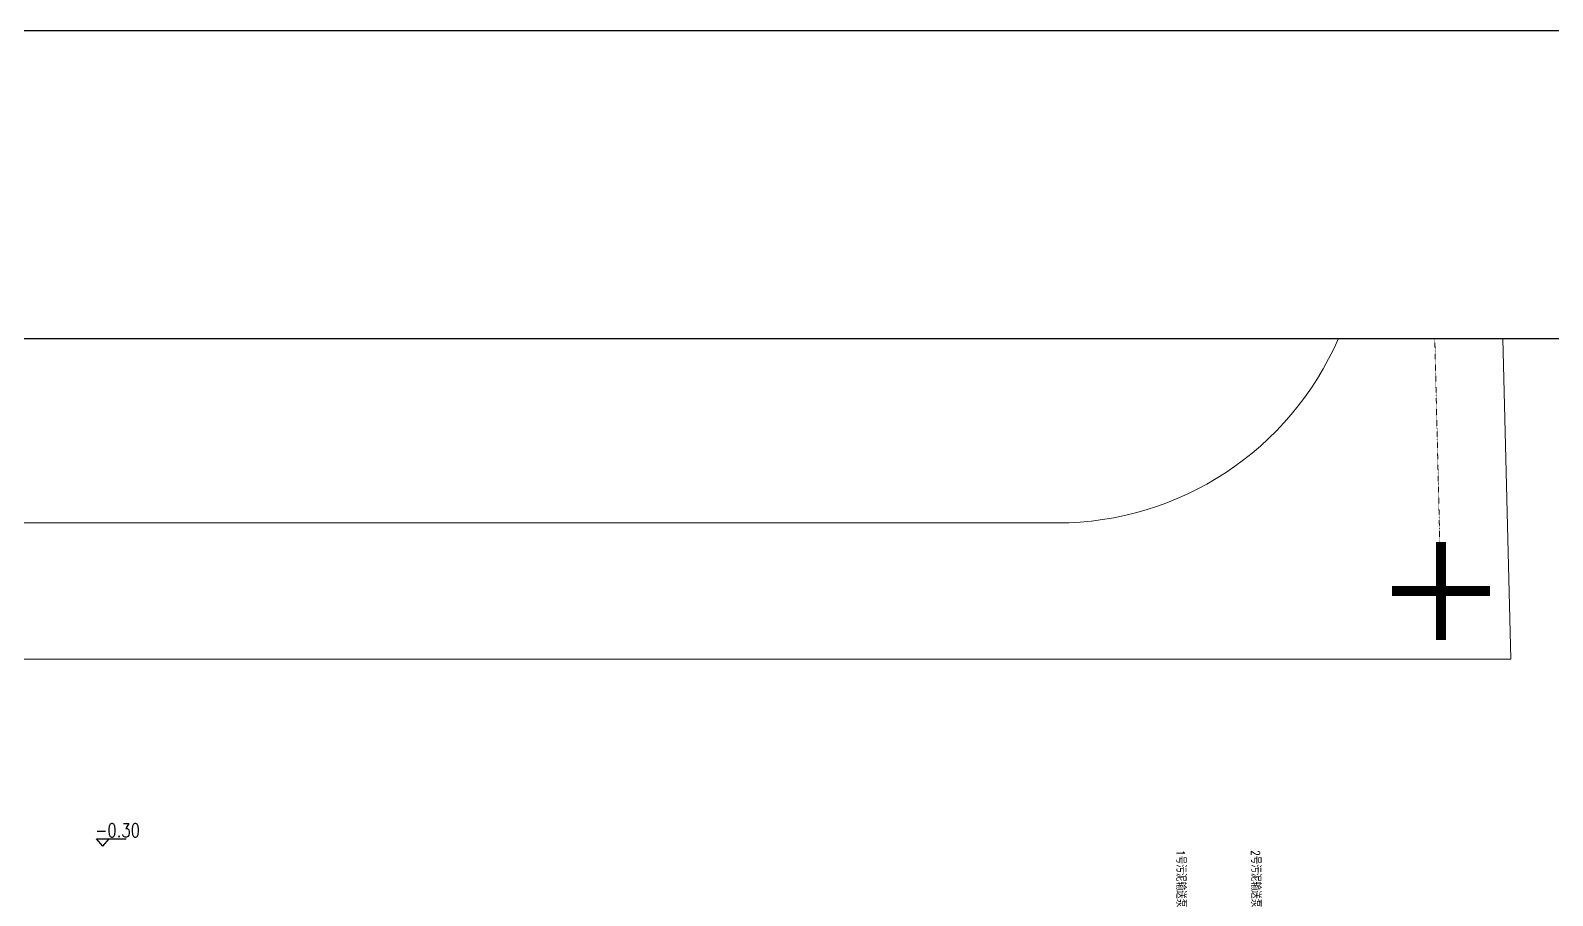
# Model space of a CAD drawing. Header units: millimetres. Extents: x -437359 to 106527, y -82378 to 117612.
# Drawn here: x -85106 to -40360, y 79000 to 104417 of the extents above; entities that cross this region are included whole.
import ezdxf

# ---------------------------------------------------------------- set-up
doc = ezdxf.new("R2010")
doc.units = ezdxf.units.MM
doc.linetypes.add('CENTER', pattern=[50.8, 31.75, -6.35, 6.35, -6.35])
doc.linetypes.add('DASHDOT', pattern=[1, 0.5, -0.25, 0, -0.25])
doc.layers.get('0').update_dxf_attribs({"color": 8})
doc.layers.add('DIM_SYMB', color=8, linetype='Continuous')
doc.layers.add('Z-本期建构筑物', color=8, linetype='Continuous')
for name, color, linetype, lineweight in [('ROAD-CENT', 8, 'CENTER', 0), ('road_mr', 8, 'Continuous', 0), ('Road_s标高', 8, 'Continuous', 0), ('电缆通道', 8, 'Continuous', 30)]:
    doc.layers.add(name, color=color, linetype=linetype, lineweight=lineweight)
doc.styles.add('HZ', font='geditxt.shx', dxfattribs={"width": 0.8, "bigfont": 'hzfs_1.shx'})
doc.styles.add('STYLE1', font='geditxt.shx', dxfattribs={"width": 0.7, "bigfont": 'hzfs_1.shx'})

# ---------------------------------------------------------------- blocks, each defined once
blk = doc.blocks.new('DLZXBG')
at = {"layer": 'Road_s标高', "const_width": 0.3}
for points in [[(0, -1.44), (0, 1.44)], [(-1.44, 0), (1.44, 0)]]:
    blk.add_lwpolyline(points, dxfattribs=at)

msp = doc.modelspace()

# ---------------------------------------------------------------- linework, layer by layer
msp.add_lwpolyline([(-107776, 95370.1), (-33574.9, 95370.1), (-33574.9, 1605.7), (-107776, 1605.7)], close=True)
at = {"layer": 'DIM_SYMB'}
for p, q in [((-82982.3, 80448), (-83168.4, 80669.4)), ((-83168.4, 80669.4), (-82292.8, 80669.4)), ((-82982.3, 80448), (-82796.2, 80669.4))]:
    msp.add_line(p, q, dxfattribs=at)
at = {"layer": 'ROAD-CENT', "linetype": 'DASHDOT', "ltscale": 10}
msp.add_line((-43821.6, 95370.1), (-43639.8, 87947.7), dxfattribs=at)
at = {"layer": 'road_mr'}
msp.add_lwpolyline([(-54912.4, 89947.7, 0.2989553), (-46654.1, 95370.1, 0.2989553)], format="xyb", dxfattribs=at)
msp.add_lwpolyline([(-41821, 95370.1), (-41590.3, 85947.7)], dxfattribs=at)
at = {"layer": 'road_mr', "ltscale": 10}
for points in [[(-54912.4, 89947.7), (-89375.7, 89947.8)], [(-41590.3, 85947.7), (-89375.7, 85947.8)]]:
    msp.add_lwpolyline(points, dxfattribs=at)
at = {"layer": '电缆通道'}
msp.add_lwpolyline([(-119971.3, 104416.5), (-16699, 104416.5), (-16699, -27272.4), (-119971.3, -27272.4)], close=True, dxfattribs=at)

# ---------------------------------------------------------------- block references
at = {"layer": 'Z-本期建构筑物', "xscale": 1000, "yscale": 1000, "zscale": 1000}
msp.add_blockref('DLZXBG', (-43639.8, 87947.7), dxfattribs=at)

# ---------------------------------------------------------------- texts
at = {"style": 'HZ', "width": 0.8}
msp.add_text('-0.30', height=400, dxfattribs=at).set_placement((-83203.1, 80717.9))
at = {"style": 'STYLE1', "width": 0.75}
for s, p in [('1号污泥输送泵', (-51417.8, 80331.3)), ('2号污泥输送泵', (-49217.8, 80331.3))]:
    msp.add_text(s, height=250, rotation=270, dxfattribs=at).set_placement(p)

doc.saveas('drawing.dxf')
